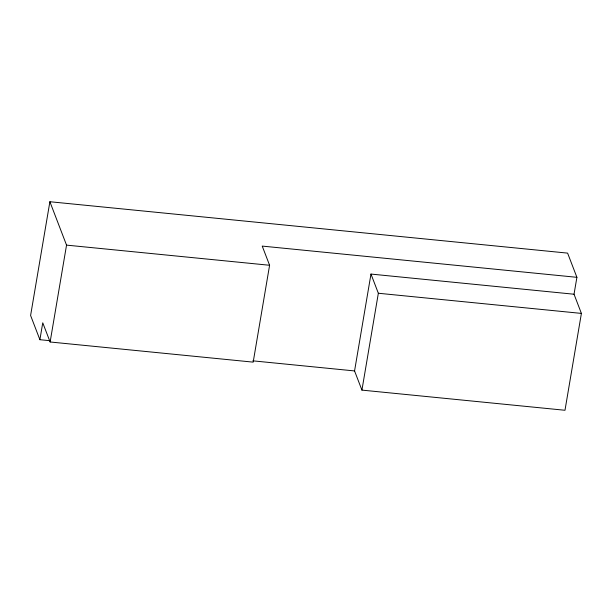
<?xml version="1.0" encoding="UTF-8"?>
<svg xmlns="http://www.w3.org/2000/svg" width="612" height="612" viewBox="0 0 612 612"><rect width="100%" height="100%" fill="white"/><g stroke="black" fill="none" stroke-linecap="round" stroke-linejoin="round"><path stroke-width="0.92" d="M574.033 294.227L370.979 274.069L354.562 370.933L361.929 390.112L564.983 410.269L581.4 313.405L574.033 294.227L576.902 277.32L567.607 253.116L49.886 201.731L30.6 315.494L39.895 339.698L50.352 340.739M39.895 339.698L42.756 322.799L50.123 341.986L253.177 362.136L269.594 265.271L262.227 246.093L576.902 277.32M50.123 341.986L66.54 245.121L49.886 201.731M361.929 390.112L378.346 293.255L370.979 274.069M66.54 245.121L269.594 265.271M378.346 293.255L581.4 313.405M252.84 360.835L354.562 370.933"/></g></svg>
